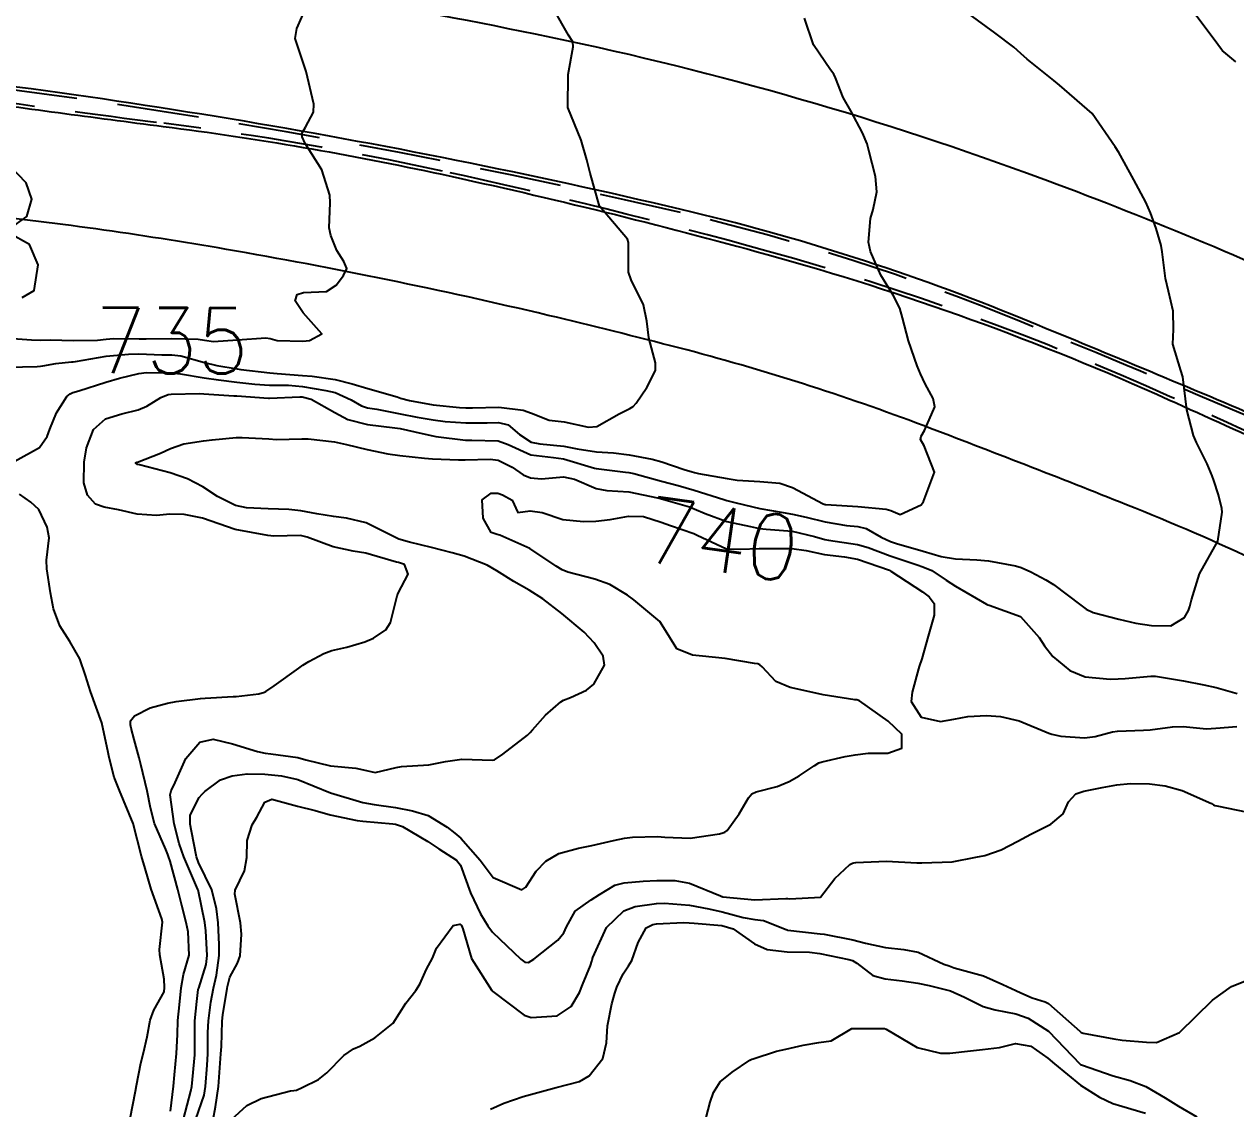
# Model space of a CAD drawing. Header units: metres. Extents: x 298520 to 308411, y 7433745 to 7450750.
# Drawn here: x 302415.1 to 302489, y 7441312.7 to 7441378.8 of the extents above; entities that cross this region are included whole.
import ezdxf
from ezdxf.enums import TextEntityAlignment as Align

# ---------------------------------------------------------------- set-up
doc = ezdxf.new("R2010")
doc.units = ezdxf.units.M
doc.header["$LTSCALE"] = 10
doc.linetypes.add('DASHED', pattern=[0.75, 0.5, -0.25])
for name, color, linetype in [('Canteiro', 45, 'DASHED'), ('Cotas', 45, 'Continuous'), ('Curvas de Nivel 1m', 11, 'Continuous'), ('Curvas de Nivel 5m', 15, 'Continuous'), ('Vias Primárias', 230, 'Continuous')]:
    doc.layers.add(name, color=color, linetype=linetype)
doc.styles.add('Style-STANDARD', font='STANDARD.shx')

msp = doc.modelspace()

# ---------------------------------------------------------------- linework, layer by layer
at = {"layer": 'Canteiro'}
for points in [[(302410.771, 7441374.523, 0.003236), (302423.602, 7441372.797, -0.021519), (302440.626, 7441369.869, -0.014106), (302460.499, 7441364.973, -0.038514), (302485.046, 7441356.104, -0.002775), (302498.933, 7441349.747, -0.025643), (302516.291, 7441340.576, -0.005753), (302531.688, 7441331.159, -0.055032), (302547.248, 7441318.823, -0.000019), (302557.603, 7441308.572, -0.029091)], [(302560.884, 7441306.848, 0.02873), (302546.832, 7441320.736, 0.042839), (302525.208, 7441336.718, 0.037472), (302490.516, 7441354.599, 0.003119), (302475.939, 7441360.673, 0.03926), (302455.143, 7441367.335, 0.033602), (302399.805, 7441376.516, 0.017497)]]:
    msp.add_lwpolyline(points, format="xyb", dxfattribs=at)
at = {"layer": 'Curvas de Nivel 1m', "flags": 128}
for points, elevation in [([(302489.044, 7441376.534), (302488.312, 7441377.144), (302488.239, 7441377.208), (302488.164, 7441377.282), (302487.719, 7441377.892), (302486.675, 7441379.305), (302486.517, 7441379.48), (302486.346, 7441379.623), (302485.447, 7441380.407), (302484.669, 7441381.325), (302484.371, 7441381.856), (302483.831, 7441383.336), (302483.962, 7441383.77), (302484.396, 7441383.659), (302484.707, 7441383.636), (302486.399, 7441383.928), (302487.668, 7441384.019), (302488.401, 7441384.058), (302489.587, 7441384.082)], 739), ([(302414.079, 7441357.898), (302415.882, 7441357.945), (302416.08, 7441357.962), (302416.228, 7441357.991), (302417.02, 7441358.131), (302417.969, 7441358.236), (302418.084, 7441358.235), (302418.218, 7441358.252), (302420.088, 7441358.572), (302421.456, 7441358.71), (302422.089, 7441358.713), (302423.49, 7441358.655), (302424.089, 7441358.651), (302424.644, 7441358.597), (302426.085, 7441358.201), (302426.84, 7441358.012), (302428.08, 7441357.803), (302428.307, 7441357.769), (302430.077, 7441357.553), (302430.52, 7441357.522), (302432.075, 7441357.406), (302432.669, 7441357.349), (302434.071, 7441357.145), (302435.101, 7441356.881), (302436.063, 7441356.604), (302437.848, 7441356.09), (302438.055, 7441356.024), (302438.603, 7441355.875), (302440.05, 7441355.615), (302441.661, 7441355.448), (302442.049, 7441355.429), (302442.449, 7441355.426), (302444.049, 7441355.466), (302445.548, 7441355.288), (302446.046, 7441355.095), (302447.13, 7441354.681), (302448.041, 7441354.563), (302449.538, 7441354.245), (302450.038, 7441354.285), (302451.394, 7441355.067), (302452.05, 7441355.391), (302452.259, 7441355.5), (302452.444, 7441355.706), (302453.098, 7441356.669), (302453.619, 7441357.695), (302453.617, 7441358.166), (302453.212, 7441359.699), (302453.095, 7441360.718), (302452.895, 7441361.702), (302452.146, 7441363.237), (302451.981, 7441363.713), (302451.973, 7441365.515), (302451.909, 7441365.714), (302450.203, 7441367.74), (302449.636, 7441369.746), (302449.426, 7441370.553), (302449.081, 7441371.752), (302448.273, 7441373.76), (302448.293, 7441375.76), (302448.605, 7441377.462), (302448.572, 7441377.757), (302448.319, 7441378.173), (302447.387, 7441379.77)], 736), ([(302414.506, 7441352.163), (302416.022, 7441353.008), (302416.483, 7441353.681), (302416.65, 7441354.134), (302417.059, 7441355.114), (302417.687, 7441356.124), (302417.89, 7441356.287), (302418.056, 7441356.352), (302418.414, 7441356.471), (302420.067, 7441357.001), (302420.912, 7441357.24), (302422.075, 7441357.529), (302422.559, 7441357.582), (302424.076, 7441357.561), (302424.618, 7441357.499), (302426.071, 7441357.251), (302426.955, 7441357.126), (302428.068, 7441356.999), (302429.17, 7441356.879), (302430.066, 7441356.818), (302431.225, 7441356.799), (302432.065, 7441356.729), (302433.505, 7441356.492), (302434.059, 7441356.358), (302435.044, 7441355.915), (302435.682, 7441355.539), (302436.048, 7441355.426), (302436.602, 7441355.34), (302438.045, 7441355.054), (302439.066, 7441354.847), (302440.041, 7441354.684), (302440.79, 7441354.599), (302442.04, 7441354.516), (302443.339, 7441354.518), (302444.04, 7441354.537), (302444.632, 7441354.394), (302445.32, 7441353.791), (302446.026, 7441353.334), (302446.568, 7441353.231), (302448.023, 7441353.077), (302448.844, 7441352.929), (302450.018, 7441352.75), (302451.065, 7441352.676), (302452.016, 7441352.566), (302453.418, 7441352.29), (302454.01, 7441352.138), (302455.379, 7441351.669), (302455.857, 7441351.518), (302456.001, 7441351.478), (302456.24, 7441351.418), (302457.998, 7441351.112), (302458.61, 7441351.021), (302459.996, 7441350.921), (302461.216, 7441350.822), (302461.993, 7441350.573), (302463.855, 7441349.571), (302463.983, 7441349.529), (302464.029, 7441349.523), (302465.981, 7441349.399), (302467.705, 7441349.249), (302467.979, 7441349.162), (302468.564, 7441348.927), (302469.832, 7441349.502), (302469.903, 7441349.582), (302469.985, 7441349.707), (302470.646, 7441351.49), (302470.027, 7441353.112), (302469.8, 7441353.502), (302469.831, 7441353.706), (302470.038, 7441354.048), (302470.681, 7441355.491), (302470.564, 7441355.999), (302470.074, 7441356.9), (302469.803, 7441357.503), (302469.604, 7441357.988), (302469.07, 7441359.51), (302468.707, 7441360.924), (302468.528, 7441361.516), (302468.134, 7441362.292), (302467.384, 7441363.528), (302466.737, 7441364.964), (302466.633, 7441365.535), (302466.751, 7441366.971), (302466.904, 7441367.533), (302467.13, 7441368.609), (302467.045, 7441369.532), (302466.651, 7441371.124), (302466.534, 7441371.537), (302466.253, 7441372.213), (302465.537, 7441373.551), (302465.078, 7441374.355), (302464.608, 7441375.565), (302464.512, 7441375.784), (302464.298, 7441376.051), (302463.274, 7441377.58), (302462.714, 7441379.209)], 737), ([(302424.013, 7441312.518), (302424.19, 7441314.04), (302424.256, 7441314.735), (302424.381, 7441316.038), (302424.435, 7441317.192), (302424.468, 7441318.037), (302424.566, 7441318.989), (302424.665, 7441320.034), (302424.813, 7441320.854), (302425.148, 7441322.028), (302425.098, 7441323.459), (302424.975, 7441324.03), (302424.715, 7441325.066), (302424.464, 7441326.038), (302423.998, 7441327.767), (302423.899, 7441328.047), (302423.853, 7441328.176), (302423.727, 7441328.486), (302423.048, 7441330.057), (302422.792, 7441331.025), (302422.587, 7441332.062), (302422.201, 7441333.654), (302422.104, 7441334.067), (302421.804, 7441335.198), (302421.617, 7441335.879), (302421.571, 7441336.074), (302421.573, 7441336.317), (302421.821, 7441336.637), (302422.766, 7441337.124), (302423.833, 7441337.401), (302424.37, 7441337.507), (302425.838, 7441337.698), (302426.137, 7441337.718), (302427.84, 7441337.807), (302428.018, 7441337.82), (302429.416, 7441337.984), (302429.755, 7441338.07), (302429.844, 7441338.112), (302430.343, 7441338.468), (302431.859, 7441339.547), (302432.094, 7441339.714), (302432.464, 7441339.944), (302433.379, 7441340.427), (302433.87, 7441340.61), (302434.784, 7441340.828), (302435.875, 7441341.14), (302436.409, 7441341.364), (302437.165, 7441341.887), (302437.444, 7441342.33), (302437.834, 7441343.881), (302437.849, 7441343.946), (302437.915, 7441344.124), (302438.523, 7441345.278), (302438.298, 7441345.876), (302437.934, 7441345.979), (302437.807, 7441346.009), (302435.943, 7441346.554), (302435.171, 7441346.686), (302433.948, 7441346.946), (302432.361, 7441347.542), (302431.958, 7441347.642), (302430.332, 7441347.6), (302429.958, 7441347.636), (302427.963, 7441348), (302425.97, 7441348.702), (302424.843, 7441348.909), (302423.972, 7441348.932), (302423.166, 7441348.863), (302421.972, 7441348.946), (302420.851, 7441349.204), (302419.976, 7441349.356), (302419.428, 7441349.549), (302418.958, 7441350.105), (302418.725, 7441350.844), (302418.742, 7441352.109), (302418.893, 7441352.978), (302419.307, 7441354.101), (302420.04, 7441354.756), (302421.055, 7441355.067), (302422.045, 7441355.306), (302422.577, 7441355.535), (302423.432, 7441356.056), (302423.864, 7441356.244), (302424.056, 7441356.267), (302425.782, 7441356.299), (302426.057, 7441356.29), (302427.89, 7441356.168), (302428.055, 7441356.158), (302430.001, 7441356.023), (302430.054, 7441356.019), (302431.902, 7441356.104), (302432.055, 7441356.091), (302432.594, 7441355.945), (302434.045, 7441355.149), (302434.843, 7441354.72), (302436.038, 7441354.418), (302437.705, 7441354.215), (302438.036, 7441354.159), (302439.376, 7441353.867), (302440.031, 7441353.708), (302440.209, 7441353.678), (302442.027, 7441353.46), (302442.403, 7441353.451), (302444.027, 7441353.422), (302444.634, 7441353.191), (302446.015, 7441352.565), (302447.385, 7441352.393), (302448.011, 7441352.316), (302449.906, 7441351.741), (302450.003, 7441351.716), (302451.788, 7441351.5), (302452.001, 7441351.476), (302452.291, 7441351.416), (302453.995, 7441350.944), (302454.997, 7441350.679), (302455.99, 7441350.404), (302457.79, 7441349.837), (302457.984, 7441349.778), (302458.545, 7441349.634), (302459.98, 7441349.281), (302461.411, 7441349.033), (302461.976, 7441348.942), (302462.809, 7441348.747), (302463.972, 7441348.463), (302465.276, 7441348.251), (302465.969, 7441348.189), (302466.491, 7441348.065), (302467.399, 7441347.528), (302467.959, 7441347.264), (302468.324, 7441347.15), (302469.951, 7441346.682), (302471.067, 7441346.362), (302471.944, 7441346.212), (302473.239, 7441346.161), (302473.943, 7441346.098), (302475.591, 7441345.78), (302475.937, 7441345.684), (302476.525, 7441345.421), (302477.457, 7441344.936), (302477.925, 7441344.649), (302479.583, 7441343.383), (302479.909, 7441343.141), (302480.335, 7441342.945), (302481.901, 7441342.523), (302482.947, 7441342.29), (302483.895, 7441342.148), (302485.087, 7441342.126), (302485.903, 7441342.631), (302486.149, 7441343.067), (302486.236, 7441343.305), (302486.331, 7441343.718), (302486.833, 7441345.296), (302487.953, 7441347.28), (302488.202, 7441349.056), (302488.199, 7441349.278), (302487.991, 7441350.113), (302487.699, 7441350.984), (302487.598, 7441351.286), (302487.296, 7441352.009), (302486.64, 7441353.301), (302486.465, 7441353.731), (302486.053, 7441355.31), (302485.805, 7441357.313), (302485.68, 7441357.713), (302485.2, 7441359.319), (302485.233, 7441360.197), (302485.227, 7441361.319), (302484.927, 7441362.537), (302484.743, 7441363.324), (302484.554, 7441364.941), (302484.498, 7441365.327), (302484.183, 7441366.378), (302483.847, 7441367.333), (302483.556, 7441367.983), (302482.828, 7441369.344), (302482.234, 7441370.41), (302481.898, 7441371.013), (302481.684, 7441371.358), (302480.273, 7441373.38), (302478.29, 7441375.107), (302477.931, 7441375.404), (302476.306, 7441376.696), (302475.925, 7441377.042), (302475.501, 7441377.432), (302474.326, 7441378.302), (302472.755, 7441379.466)], 738), ([(302414.175, 7441366.335), (302415.238, 7441367.103), (302415.553, 7441368.15), (302415.204, 7441369.147), (302414.223, 7441370.17)], 734), ([(302414.968, 7441362.157), (302415.69, 7441362.586), (302415.941, 7441364.143), (302415.4, 7441365.386), (302414.172, 7441366.077)], 734), ([(302424.8, 7441312.031), (302425.256, 7441313.73), (302425.316, 7441314.024), (302425.497, 7441315.946), (302425.507, 7441316.021), (302425.505, 7441316.09), (302425.508, 7441318.021), (302425.615, 7441319.2), (302425.712, 7441319.929), (302425.736, 7441320.019), (302426.198, 7441321.461), (302426.262, 7441322.014), (302426.169, 7441323.514), (302426.104, 7441324.016), (302425.705, 7441326.008), (302425.693, 7441326.038), (302424.823, 7441328.033), (302424.545, 7441328.852), (302424.232, 7441330.043), (302424.005, 7441331.811), (302424.05, 7441332.046), (302424.297, 7441332.561), (302424.95, 7441334.033), (302425.803, 7441335.022), (302426.611, 7441335.206), (302427.802, 7441334.922), (302429.321, 7441334.461), (302429.797, 7441334.355), (302430.135, 7441334.314), (302431.794, 7441334.099), (302432.284, 7441333.945), (302433.789, 7441333.587), (302435.323, 7441333.442), (302435.787, 7441333.338), (302436.509, 7441333.169), (302437.789, 7441333.486), (302438.116, 7441333.55), (302439.791, 7441333.648), (302440.793, 7441333.845), (302441.795, 7441333.995), (302443.676, 7441333.929), (302443.794, 7441333.956), (302444.293, 7441334.297), (302445.81, 7441335.452), (302445.975, 7441335.614), (302446.118, 7441335.777), (302446.914, 7441336.681), (302447.839, 7441337.489), (302448.013, 7441337.586), (302448.427, 7441337.754), (302449.403, 7441338.189), (302449.851, 7441338.562), (302450.498, 7441339.73), (302450.419, 7441340.282), (302449.876, 7441341.077), (302449.263, 7441341.746), (302447.9, 7441342.876), (302446.747, 7441343.772), (302445.918, 7441344.31), (302444.966, 7441344.837), (302443.93, 7441345.477), (302443.341, 7441345.816), (302441.941, 7441346.379), (302441.204, 7441346.582), (302439.949, 7441346.899), (302438.595, 7441347.232), (302437.956, 7441347.422), (302437.022, 7441347.889), (302435.968, 7441348.406), (302434.755, 7441348.703), (302433.972, 7441348.8), (302432.948, 7441348.966), (302431.975, 7441349.144), (302431.241, 7441349.226), (302429.976, 7441349.272), (302428.649, 7441349.32), (302427.978, 7441349.459), (302426.882, 7441350.011), (302425.989, 7441350.605), (302425.046, 7441351.087), (302423.997, 7441351.457), (302422.129, 7441351.941), (302422.002, 7441351.962), (302421.887, 7441352.071), (302421.966, 7441352.107), (302422.004, 7441352.118), (302423.407, 7441352.661), (302424.016, 7441352.937), (302424.838, 7441353.22), (302426.024, 7441353.406), (302426.565, 7441353.474), (302428.027, 7441353.621), (302428.4, 7441353.624), (302430.026, 7441353.532), (302430.496, 7441353.495), (302432.027, 7441353.54), (302432.428, 7441353.544), (302434.024, 7441353.346), (302434.754, 7441353.187), (302436.018, 7441352.884), (302437.276, 7441352.625), (302438.013, 7441352.521), (302439.522, 7441352.354), (302440.01, 7441352.306), (302441.593, 7441352.253), (302442.009, 7441352.251), (302443.522, 7441352.303), (302444.009, 7441352.233), (302444.88, 7441351.797), (302445.546, 7441351.334), (302445.997, 7441351.159), (302446.669, 7441351.101), (302447.998, 7441351.219), (302448.679, 7441351.07), (302449.991, 7441350.502), (302450.641, 7441350.381), (302451.989, 7441350.31), (302453.748, 7441349.929), (302453.985, 7441349.865), (302454.123, 7441349.826), (302454.705, 7441349.679), (302455.693, 7441349.377), (302455.979, 7441349.272), (302456.653, 7441348.976), (302457.971, 7441348.485), (302459.419, 7441348.175), (302459.967, 7441348.07), (302460.376, 7441348.023), (302461.966, 7441347.902), (302463.331, 7441347.576), (302463.96, 7441347.387), (302464.18, 7441347.348), (302465.956, 7441347.08), (302466.599, 7441346.895), (302467.946, 7441346.403), (302469.598, 7441345.844), (302469.936, 7441345.732), (302470.48, 7441345.492), (302471.363, 7441344.914), (302471.924, 7441344.534), (302473.828, 7441343.451), (302473.912, 7441343.402), (302473.981, 7441343.38), (302475.902, 7441342.696), (302477.039, 7441341.413), (302477.365, 7441340.895), (302477.871, 7441340.249), (302478.914, 7441339.389), (302479.859, 7441339.018), (302481.379, 7441338.878), (302481.858, 7441338.892), (302482.288, 7441338.916), (302483.86, 7441339.052), (302484.137, 7441339.05), (302485.858, 7441338.772), (302487.088, 7441338.524), (302487.854, 7441338.355), (302489.13, 7441337.988)], 739), ([(302421.562, 7441312.07), (302421.883, 7441313.733), (302421.942, 7441314.066), (302422.201, 7441315.429), (302422.362, 7441316.062), (302422.598, 7441317.05), (302422.776, 7441318.058), (302422.99, 7441318.676), (302423.62, 7441319.798), (302423.651, 7441320.05), (302423.631, 7441320.57), (302423.357, 7441322.053), (302423.339, 7441322.37), (302423.518, 7441324.052), (302423.481, 7441324.246), (302422.83, 7441326.059), (302422.465, 7441327.309), (302422.253, 7441328.065), (302421.743, 7441330.07), (302420.896, 7441332.083), (302420.587, 7441332.894), (302420.28, 7441334.093), (302420.196, 7441334.493), (302419.845, 7441336.1), (302419.815, 7441336.211), (302419.13, 7441338.107), (302418.835, 7441339.087), (302418.483, 7441340.111), (302417.879, 7441341.172), (302417.269, 7441342.126), (302416.867, 7441343.167), (302416.683, 7441344.132), (302416.458, 7441345.604), (302416.452, 7441346.135), (302416.6, 7441347.487), (302416.487, 7441348.135), (302415.974, 7441349.212), (302415.5, 7441349.669), (302414.791, 7441350.158)], 737), ([(302426.623, 7441312.009), (302426.768, 7441312.78), (302426.937, 7441314.006), (302426.987, 7441314.578), (302427.096, 7441316.005), (302427.119, 7441316.465), (302427.176, 7441318.004), (302427.218, 7441318.393), (302427.484, 7441320.001), (302427.505, 7441320.121), (302427.633, 7441320.677), (302428.102, 7441321.54), (302428.26, 7441321.994), (302428.344, 7441323.315), (302428.288, 7441323.994), (302427.943, 7441325.745), (302427.958, 7441325.997), (302428.534, 7441327.168), (302428.675, 7441327.99), (302428.701, 7441329.023), (302429.002, 7441329.987), (302429.282, 7441330.453), (302429.764, 7441331.361), (302430.197, 7441331.543), (302431.76, 7441331.11), (302432.841, 7441330.854), (302433.753, 7441330.6), (302435.413, 7441330.24), (302435.747, 7441330.198), (302437.584, 7441330.043), (302437.745, 7441330.018), (302438.178, 7441329.876), (302439.734, 7441328.966), (302440.391, 7441328.512), (302441.467, 7441327.834), (302441.718, 7441327.521), (302442.327, 7441325.824), (302442.946, 7441324.551), (302443.38, 7441323.813), (302443.669, 7441323.428), (302445.392, 7441321.793), (302445.65, 7441321.603), (302445.864, 7441321.572), (302446.191, 7441321.782), (302447.665, 7441322.938), (302448.035, 7441323.391), (302448.19, 7441323.755), (302448.725, 7441324.707), (302449.69, 7441325.412), (302450.203, 7441325.732), (302451.129, 7441326.291), (302451.704, 7441326.432), (302452.864, 7441326.54), (302453.706, 7441326.586), (302454.802, 7441326.583), (302455.704, 7441326.419), (302457.583, 7441325.642), (302457.663, 7441325.611), (302457.693, 7441325.605), (302457.736, 7441325.596), (302459.691, 7441325.408), (302461.585, 7441325.485), (302461.692, 7441325.482), (302461.816, 7441325.464), (302463.693, 7441325.57), (302464.568, 7441326.703), (302465.487, 7441327.552), (302465.639, 7441327.635), (302465.724, 7441327.659), (302465.856, 7441327.68), (302467.725, 7441327.774), (302469.567, 7441327.659), (302469.724, 7441327.655), (302469.881, 7441327.655), (302471.725, 7441327.721), (302473.184, 7441327.999), (302473.73, 7441328.118), (302474.718, 7441328.455), (302475.739, 7441328.992), (302476.534, 7441329.418), (302477.749, 7441330.014), (302478.497, 7441330.651), (302478.841, 7441331.389), (302479.289, 7441331.866), (302479.773, 7441332.026), (302480.884, 7441332.255), (302481.779, 7441332.426), (302482.615, 7441332.507), (302483.78, 7441332.492), (302484.731, 7441332.368), (302485.774, 7441332.078), (302487.562, 7441331.283), (302487.684, 7441331.203), (302487.762, 7441331.166), (302487.896, 7441331.144), (302489.758, 7441330.763)], 741), ([(302427.731, 7441311.998), (302428.67, 7441312.861), (302429.546, 7441313.28), (302431.344, 7441313.747), (302431.551, 7441313.771), (302431.703, 7441313.797), (302432.045, 7441313.945), (302433.048, 7441314.446), (302433.562, 7441314.855), (302434.588, 7441315.915), (302435.181, 7441316.304), (302435.582, 7441316.481), (302436.496, 7441316.985), (302437.603, 7441317.88), (302438.385, 7441319.103), (302438.992, 7441319.866), (302439.235, 7441320.258), (302439.643, 7441321.167), (302439.893, 7441321.612), (302440.008, 7441321.855), (302440.26, 7441322.452), (302441.267, 7441323.836), (302441.674, 7441323.913), (302441.77, 7441323.829), (302441.866, 7441323.633), (302442.383, 7441321.823), (302443.624, 7441319.872), (302443.682, 7441319.809), (302445.609, 7441318.376), (302446.04, 7441318.216), (302447.609, 7441318.333), (302448.47, 7441318.896), (302448.973, 7441319.747), (302449.164, 7441320.211), (302449.648, 7441321.398), (302449.732, 7441321.658), (302449.757, 7441321.738), (302449.792, 7441321.876), (302450.623, 7441323.726), (302451.683, 7441324.726), (302452.385, 7441325.004), (302453.688, 7441325.186), (302454.168, 7441325.205), (302455.687, 7441325.081), (302456.883, 7441324.85), (302457.683, 7441324.679), (302458.974, 7441324.334), (302459.679, 7441324.208), (302460.205, 7441324.139), (302461.588, 7441323.591), (302461.649, 7441323.567), (302461.672, 7441323.561), (302461.702, 7441323.56), (302463.669, 7441323.339), (302463.926, 7441323.311), (302465.664, 7441322.973), (302466.437, 7441322.763), (302467.658, 7441322.492), (302468.783, 7441322.382), (302469.654, 7441322.211), (302471.22, 7441321.476), (302471.538, 7441321.368), (302471.642, 7441321.329), (302471.856, 7441321.253), (302473.636, 7441320.763), (302474.826, 7441320.243), (302475.627, 7441319.873), (302475.921, 7441319.721), (302476.61, 7441319.415), (302477.402, 7441319.185), (302477.62, 7441319.072), (302479.519, 7441317.381), (302479.602, 7441317.316), (302479.719, 7441317.261), (302481.596, 7441316.919), (302482.1, 7441316.848), (302483.594, 7441316.719), (302484.209, 7441316.709), (302485.603, 7441317.31), (302487.623, 7441319.28), (302488.782, 7441320.117), (302489.635, 7441320.46)], 742), ([(302443.541, 7441312.622), (302444.359, 7441312.988), (302445.549, 7441313.395), (302446.888, 7441313.77), (302447.555, 7441313.954), (302448.989, 7441314.316), (302449.562, 7441314.664), (302450.397, 7441315.728), (302450.638, 7441316.673), (302450.691, 7441317.724), (302450.954, 7441319.058), (302451.147, 7441319.717), (302451.26, 7441320.084), (302451.641, 7441320.884), (302451.981, 7441321.373), (302452.18, 7441321.705), (302452.569, 7441322.796), (302453.05, 7441323.696), (302453.458, 7441323.909), (302453.675, 7441323.947), (302455.324, 7441324.026), (302455.676, 7441324.005), (302455.984, 7441323.974), (302457.675, 7441323.846), (302458.353, 7441323.633), (302459.664, 7441322.727), (302460.429, 7441322.377), (302461.652, 7441322.224), (302463.025, 7441322.204), (302463.651, 7441322.133), (302465.433, 7441321.765), (302465.645, 7441321.701), (302465.908, 7441321.546), (302466.896, 7441320.791), (302467.634, 7441320.581), (302468.679, 7441320.463), (302469.631, 7441320.314), (302470.327, 7441320.187), (302471.627, 7441319.854), (302472.482, 7441319.461), (302473.617, 7441318.894), (302474.356, 7441318.702), (302475.613, 7441318.457), (302476.379, 7441318.187), (302477.603, 7441317.4), (302479.542, 7441315.38), (302479.573, 7441315.357), (302479.621, 7441315.331), (302481.566, 7441314.66), (302482.593, 7441314.374), (302483.56, 7441314.011), (302484.735, 7441313.318), (302485.545, 7441312.809), (302486.674, 7441312.155)], 743), ([(302456.582, 7441311.654), (302456.953, 7441313.055), (302457.163, 7441313.646), (302457.559, 7441314.293), (302458.302, 7441314.896), (302459.38, 7441315.622), (302459.507, 7441315.688), (302459.574, 7441315.713), (302461.011, 7441316.169), (302461.584, 7441316.296), (302462.63, 7441316.537), (302463.59, 7441316.692), (302464.354, 7441316.8), (302465.603, 7441317.55), (302467.603, 7441317.558), (302467.709, 7441317.519), (302469.586, 7441316.403), (302471.012, 7441316.055), (302471.581, 7441316.048), (302472.854, 7441316.187), (302473.585, 7441316.275), (302474.63, 7441316.396), (302475.591, 7441316.643), (302476.538, 7441316.467), (302477.578, 7441315.747), (302477.979, 7441315.396), (302479.56, 7441314.103), (302480.721, 7441313.368), (302481.547, 7441312.968), (302482.088, 7441312.809), (302483.539, 7441312.393)], 744)]:
    msp.add_lwpolyline(points, dxfattribs=dict(at, elevation=elevation))
at = {"layer": 'Curvas de Nivel 5m', "flags": 128}
for points, elevation in [([(302414.098, 7441359.685), (302415.524, 7441359.575), (302416.097, 7441359.555), (302416.666, 7441359.566), (302418.097, 7441359.536), (302419.553, 7441359.554), (302420.098, 7441359.613), (302420.536, 7441359.648), (302422.099, 7441359.637), (302422.529, 7441359.635), (302424.099, 7441359.651), (302425.698, 7441359.625), (302426.098, 7441359.562), (302426.639, 7441359.473), (302428.099, 7441359.569), (302429.831, 7441359.705), (302430.1, 7441359.666), (302430.524, 7441359.54), (302432.098, 7441359.5), (302432.502, 7441359.543), (302433.258, 7441359.938), (302432.116, 7441361.228), (302431.62, 7441361.955), (302431.744, 7441362.339), (302432.131, 7441362.463), (302433.539, 7441362.529), (302434.137, 7441362.901), (302434.578, 7441363.492), (302434.779, 7441363.921), (302434.589, 7441364.355), (302434.164, 7441365.026), (302433.796, 7441365.934), (302433.707, 7441366.407), (302433.768, 7441367.934), (302433.746, 7441368.397), (302433.25, 7441369.94), (302432.239, 7441371.562), (302432.043, 7441371.952), (302432.042, 7441372.156), (302432.252, 7441372.544), (302432.738, 7441373.473), (302432.775, 7441373.945), (302432.293, 7441375.95), (302431.628, 7441377.957), (302431.72, 7441378.565), (302432.343, 7441379.95)], 735), ([(302425.557, 7441312.02), (302426.068, 7441313.495), (302426.16, 7441314.014), (302426.261, 7441315.318), (302426.294, 7441316.013), (302426.303, 7441317.302), (302426.336, 7441318.013), (302426.47, 7441319.155), (302426.64, 7441320.01), (302426.832, 7441320.811), (302426.992, 7441322.007), (302426.996, 7441322.67), (302426.924, 7441324.007), (302426.83, 7441324.86), (302426.533, 7441326.012), (302425.718, 7441327.69), (302425.593, 7441328.022), (302425.302, 7441329.59), (302425.213, 7441330.028), (302425.218, 7441330.561), (302425.767, 7441331.653), (302425.939, 7441331.849), (302426.107, 7441332.017), (302427.064, 7441332.723), (302427.783, 7441332.963), (302428.688, 7441333.087), (302429.784, 7441333.065), (302430.787, 7441332.969), (302431.781, 7441332.749), (302433.773, 7441331.93), (302435.764, 7441331.336), (302436.44, 7441331.216), (302437.76, 7441331.032), (302438.783, 7441330.844), (302439.753, 7441330.554), (302440.898, 7441329.843), (302441.369, 7441329.465), (302441.736, 7441329.163), (302442.911, 7441327.818), (302443.707, 7441326.759), (302445.465, 7441326.023), (302445.699, 7441326.173), (302446.332, 7441327.162), (302446.937, 7441327.772), (302447.728, 7441328.237), (302448.92, 7441328.56), (302449.733, 7441328.711), (302451.049, 7441329.034), (302451.738, 7441329.176), (302452.216, 7441329.227), (302453.739, 7441329.271), (302454.19, 7441329.234), (302455.738, 7441329.16), (302457.525, 7441329.428), (302457.741, 7441329.489), (302457.85, 7441329.531), (302458, 7441329.637), (302458.728, 7441330.655), (302459.291, 7441331.625), (302459.51, 7441331.879), (302459.769, 7441332.001), (302461.049, 7441332.326), (302461.778, 7441332.621), (302462.396, 7441332.972), (302463.297, 7441333.575), (302463.6, 7441333.767), (302463.796, 7441333.835), (302465.201, 7441334.154), (302465.8, 7441334.26), (302466.61, 7441334.347), (302467.801, 7441334.361), (302468.656, 7441334.66), (302468.653, 7441335.512), (302467.825, 7441336.308), (302466.083, 7441337.546), (302465.913, 7441337.618), (302465.844, 7441337.613), (302465.784, 7441337.611), (302463.846, 7441337.921), (302463.407, 7441338.015), (302461.851, 7441338.357), (302460.975, 7441338.724), (302460.137, 7441339.616), (302459.997, 7441339.751), (302459.865, 7441339.795), (302459.66, 7441339.827), (302457.868, 7441340.138), (302456.488, 7441340.279), (302455.87, 7441340.333), (302454.919, 7441340.72), (302454.329, 7441341.683), (302453.893, 7441342.381), (302452.3, 7441343.706), (302451.916, 7441343.998), (302450.842, 7441344.646), (302449.925, 7441344.975), (302448.279, 7441345.407), (302447.931, 7441345.536), (302447.552, 7441345.764), (302445.949, 7441346.836), (302444.116, 7441347.652), (302443.961, 7441347.696), (302443.59, 7441347.814), (302443.106, 7441348.684), (302443.033, 7441349.819), (302443.585, 7441350.216), (302443.987, 7441350.212), (302444.291, 7441350.11), (302444.87, 7441349.797), (302445.217, 7441349.033), (302445.976, 7441349.133), (302446.709, 7441349.04), (302447.971, 7441348.614), (302449.221, 7441348.497), (302449.971, 7441348.513), (302450.852, 7441348.607), (302451.974, 7441348.812), (302452.886, 7441348.788), (302453.971, 7441348.456), (302454.539, 7441348.251), (302455.964, 7441347.757), (302456.174, 7441347.658), (302457.951, 7441346.828), (302458.785, 7441346.797), (302459.951, 7441346.843), (302460.722, 7441346.838), (302461.952, 7441346.846), (302462.82, 7441346.712), (302463.946, 7441346.47), (302465.166, 7441346.337), (302465.943, 7441346.194), (302467.902, 7441345.52), (302467.921, 7441345.508), (302467.984, 7441345.468), (302469.92, 7441344.19), (302470.323, 7441343.9), (302470.631, 7441343.489), (302470.623, 7441342.768), (302470.268, 7441341.494), (302469.869, 7441340.108), (302469.719, 7441339.647), (302469.673, 7441339.502), (302469.28, 7441338.074), (302469.218, 7441337.506), (302469.829, 7441336.552), (302471.011, 7441336.296), (302471.827, 7441336.43), (302472.696, 7441336.595), (302473.831, 7441336.661), (302474.685, 7441336.586), (302475.826, 7441336.329), (302477.635, 7441335.584), (302477.815, 7441335.511), (302478.371, 7441335.394), (302479.812, 7441335.288), (302480.465, 7441335.37), (302481.518, 7441335.654), (302481.818, 7441335.696), (302483.4, 7441335.753), (302483.82, 7441335.786), (302485.179, 7441335.96), (302485.823, 7441335.972), (302487.261, 7441335.849), (302487.822, 7441335.884), (302489.11, 7441335.98)], 740)]:
    msp.add_lwpolyline(points, dxfattribs=dict(at, elevation=elevation))
at = {"layer": 'Vias Primárias', "elevation": 722.311}
msp.add_lwpolyline([(302404.777, 7441384.628, -0.016758), (302419.697, 7441382.923, -0.013423), (302446.268, 7441378.247, -0.037329), (302476.335, 7441369.743, -0.020831), (302495.369, 7441361.875, -0.009031), (302509.765, 7441354.892, -0.010862), (302524.844, 7441346.822, -0.033346), (302544.377, 7441334.029, -0.017719), (302554.871, 7441325.51, 0.017463), (302559.799, 7441321.504, -0.018318), (302570.923, 7441312.432, 0.068542)], format="xyb", dxfattribs=at)
at = {"layer": 'Vias Primárias'}
for points in [[(302410.743, 7441374.325, 0.003236), (302423.576, 7441372.598, -0.021519), (302440.583, 7441369.674, -0.014106), (302460.446, 7441364.781, -0.038514), (302484.964, 7441355.922, -0.002775), (302498.849, 7441349.566, -0.025643), (302516.188, 7441340.404, -0.005753), (302531.581, 7441330.99, -0.055032), (302547.108, 7441318.68, -0.000019), (302557.463, 7441308.43, -0.029091)], [(302561.032, 7441306.982, 0.02873), (302546.964, 7441320.886, 0.042839), (302525.313, 7441336.888, 0.037472), (302490.594, 7441354.783, 0.003119), (302476.014, 7441360.858, 0.03926), (302455.189, 7441367.53, 0.033602), (302399.824, 7441376.715, 0.017497)], [(302546.917, 7441309.562, 0.024063), (302537.344, 7441318.289, 0.030278), (302527.242, 7441325.663), (302520.033, 7441330.284), (302507.315, 7441337.263, 0.033451), (302502.86, 7441339.768, -0.012199), (302498.6, 7441341.932, 0.028624), (302482.375, 7441349.511, 0.00438), (302470.019, 7441354.318, 0.027007), (302455.053, 7441359.083, 0.005278), (302447.071, 7441361.068, 0.015446), (302427.424, 7441365.096, 0.016591), (302411.442, 7441367.319, 0.001884)]]:
    msp.add_lwpolyline(points, format="xyb", dxfattribs=at)

# ---------------------------------------------------------------- texts
at = {"layer": 'Cotas', "style": 'Style-STANDARD'}
for s, rotation, p in [('735', 359.80156, (302424.094, 7441359.528, 735)), ('740', 351.84736, (302457.681, 7441347.397, 740))]:
    msp.add_text(s, height=4, rotation=rotation, dxfattribs=at).set_placement(p, align=Align.MIDDLE_CENTER)

doc.saveas('drawing.dxf')
